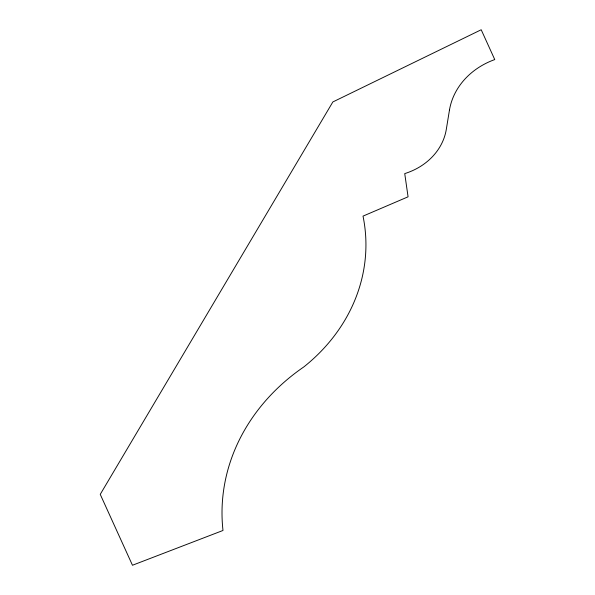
<?xml version="1.0" encoding="UTF-8"?>
<svg xmlns="http://www.w3.org/2000/svg" width="595" height="595" viewBox="0 0 595 595"><rect width="100%" height="100%" fill="white"/><g stroke="black" fill="none" stroke-linecap="round" stroke-linejoin="round"><path stroke-width="0.89" d="M449.448 110.172L446.287 129.465A62.497 54.234 -2.8 0 1 404.734 173.599L408.073 196.819L363.017 216.119A188.526 163.595 -2.8 0 1 303.829 366.922A211.232 183.305 -2.8 0 0 222.991 530.472L132.469 565.25L100.243 494.356L332.85 101.953L481.199 29.75L494.757 59.574A73.259 63.568 -2.8 0 0 449.448 110.172"/></g></svg>
